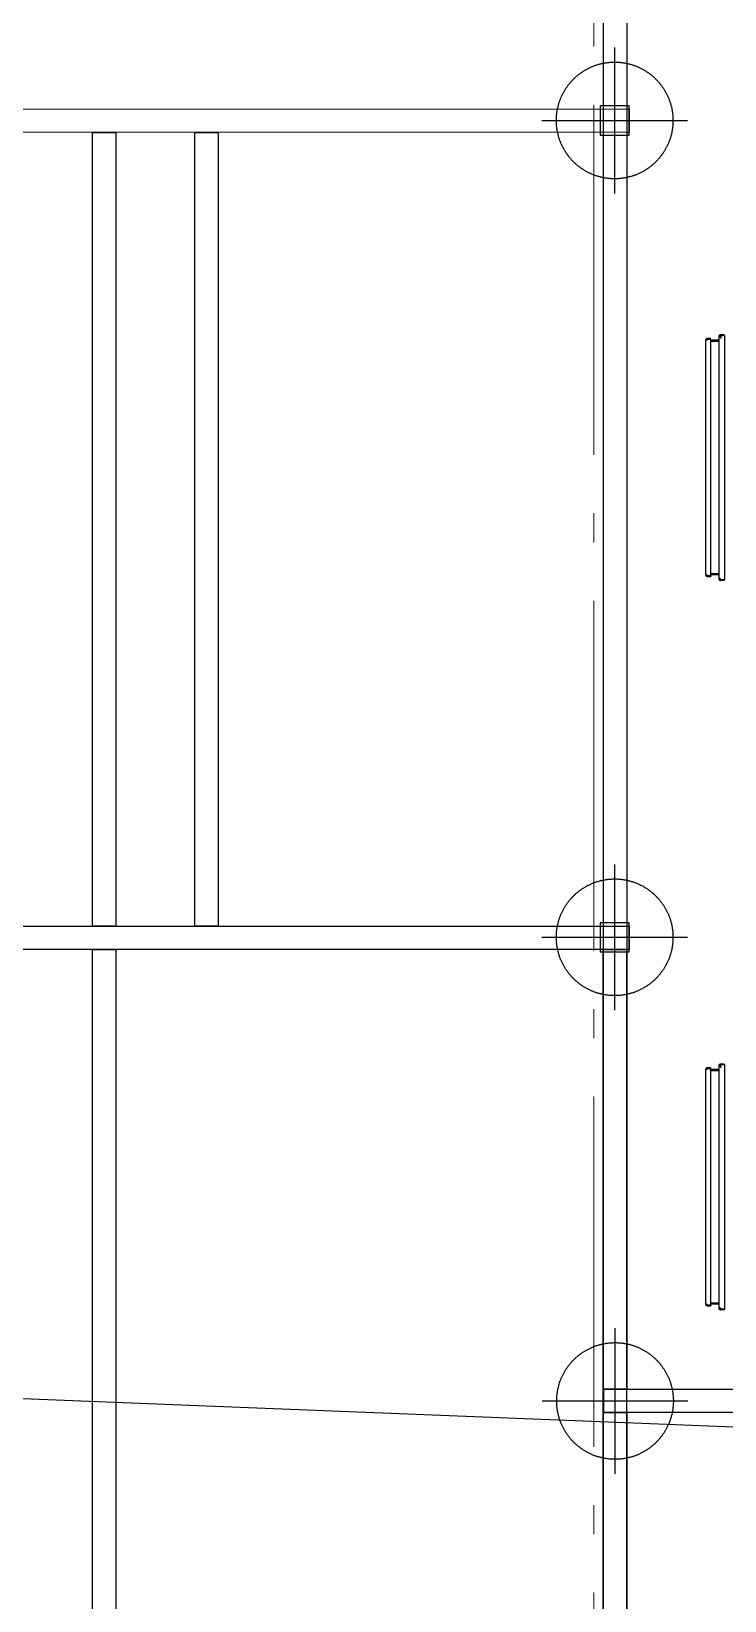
# Model space of a CAD drawing. Header units: millimetres. Extents: x -187347 to 135007, y -6415 to 292048.
# Drawn here: x -70868 to -68491, y 50181 to 55560 of the extents above; entities that cross this region are included whole.
import ezdxf

# ---------------------------------------------------------------- set-up
doc = ezdxf.new("R2010")
doc.units = ezdxf.units.MM
doc.header["$LTSCALE"] = 100
doc.linetypes.add('HIDDEN', pattern=[9.525, 6.35, -3.175])
doc.linetypes.add('Z_LINE-CNTR', pattern=[17, 12, -2, 1, -2])
doc.layers.get('0').update_dxf_attribs({"lineweight": 18})
for name, color, linetype in [('Layout Cabinplant', 30, 'Continuous'), ('LAYOUT customer', 5, 'Continuous'), ('STEEL', 5, 'Continuous')]:
    doc.layers.add(name, color=color, linetype=linetype)
doc.layers.add('S-GRID', color=7, linetype='Continuous', lineweight=5)
doc.styles.add('Label Text (ISO)', font='tahoma.ttf')
doc.dimstyles.get("Standard").update_dxf_attribs({"dimtxt": 3.5, "dimasz": 3.5, "dimexe": 1, "dimexo": 2, "dimgap": 2, "dimtad": 0, "dimtoh": 1, "dimdec": 1, "dimrnd": 1e-08, "dimdsep": 46, "dimtxsty": 'Label Text (ISO)', "dimcen": 0.09, "dimclrd": 5, "dimclre": 5, "dimclrt": 5, "dimadec": 0, "dimazin": 2, "dimtfac": 1, "dimtdec": 1, "dimtofl": 0, "dimtmove": 0, "dimatfit": 3, "dimfxl": 1, "dimtolj": 1, "dimlwd": -1, "dimlwe": -1, "dimarcsym": 0})

# ---------------------------------------------------------------- blocks, each defined once
blk = doc.blocks.new('chilling_column80')
at = {"color": 4, "linetype": 'HIDDEN', "ltscale": 20}
for p, q in [((0, -250), (0, 250)), ((-250, 0), (250, 0))]:
    blk.add_line(p, q, dxfattribs=at)
at = {"color": 1, "linetype": 'Continuous', "ltscale": 20}
for p, q in [((-40, 40), (-40, -40)), ((40, 40), (-40, 40)), ((40, -40), (40, 40)), ((-40, -40), (40, -40))]:
    blk.add_line(p, q, dxfattribs=at)
at = {"color": 4, "linetype": 'HIDDEN', "ltscale": 20}
blk.add_circle((0, 0), 200, dxfattribs=at)
blk = doc.blocks.new('chilling_column100')
at = {"color": 4, "linetype": 'HIDDEN', "ltscale": 20}
for p, q in [((0, -250), (0, 250)), ((-250, 0), (250, 0))]:
    blk.add_line(p, q, dxfattribs=at)
at = {"color": 1, "linetype": 'Continuous', "ltscale": 20}
for p, q in [((50, 50), (-50, 50)), ((-50, 50), (-50, -50)), ((50, -50), (50, 50)), ((-50, -50), (50, -50))]:
    blk.add_line(p, q, dxfattribs=at)
at = {"color": 4, "linetype": 'HIDDEN', "ltscale": 20}
blk.add_circle((0, 0), 200, dxfattribs=at)
blk = doc.blocks.new('steel weighing')
at = {"layer": 'STEEL', "color": 7, "linetype": 'ByBlock', "ltscale": 20, "elevation": 1.7}
for points in [[(848801.8, 742271.5), (848881.8, 742271.5), (848881.8, 737351.5), (848801.8, 737351.5)], [(847050.6, 741659.2), (847130.6, 741659.2), (847130.6, 738939.2), (847050.6, 738939.2)], [(847050.6, 738859.2), (847130.6, 738859.2), (847130.6, 733439.2), (847050.6, 733439.2)], [(848801.8, 737351.5), (854381.8, 737351.5), (854381.8, 737271.5), (848801.8, 737271.5)], [(848801.8, 737271.5), (848881.8, 737271.5), (848881.8, 732351.5), (848801.8, 732351.5)]]:
    blk.add_lwpolyline(points, close=True, dxfattribs=at)
at = {"layer": 'STEEL', "color": 7, "linetype": 'ByBlock', "ltscale": 20}
for points in [[(845700.6, 741739.2), (848890.6, 741740.9), (848890.6, 741660.9), (845700.6, 741659.2)], [(847400.6, 741659.2), (847480.6, 741659.2), (847480.6, 738939.2), (847400.6, 738939.2)], [(845700.6, 738939.2), (848890.6, 738939.2), (848890.6, 738859.2), (845700.6, 738859.2)], [(848800.6, 738859.2), (848880.6, 738859.2), (848880.6, 733439.2), (848800.6, 733439.2)]]:
    blk.add_lwpolyline(points, close=True, dxfattribs=at)
for p in [(848840.6, 741700.9), (848840.6, 738900.9)]:
    blk.add_blockref('chilling_column100', p, dxfattribs=at)
at = {"layer": 'STEEL', "color": 1, "linetype": 'ByBlock', "ltscale": 20}
blk.add_blockref('chilling_column80', (848841.8, 737311.5, 1.7), dxfattribs=at)
blk = doc.blocks.new('CP hopper')
at = {"color": 5, "linetype": 'Continuous'}
for centre, radius, start, end in [((-27219.7, -342), 4.9, 90, 180), ((-27219.7, -342), 4.9, 90, 180), ((-27235.6, -384.5), 4.1, 270.8394, 314.8496), ((-27235.6, -384.5), 4.1, 270.3654, 281.366), ((-27235.6, -384.5), 4.1, 270.9901, 281.964), ((-27235.7, -384.6), 4.1, 304.6258, 315.5897)]:
    blk.add_arc(centre, radius, start, end, dxfattribs=at)
at = {"layer": 'LAYOUT customer', "linetype": 'Continuous'}
for p, q in [((-27224.6, -342), (-27224.6, -354.1)), ((-27224.6, -354.1), (-27224.6, -342)), ((-27222.6, -354.1), (-27224.6, -354.1)), ((-27224.6, -354.1), (-27222.6, -354.1)), ((-27222.6, -354.1), (-27222.6, -342)), ((-27222.6, -342), (-27222.6, -354.1)), ((-27222.6, -354.1), (-27222.6, -342)), ((-27222.6, -342), (-27219.7, -342)), ((-27222.6, -354.1), (-26410.7, -354.1)), ((-27219.7, -342), (-27219.7, -337.1)), ((-27219.7, -337.1), (-26413.5, -337.1)), ((-27218.6, -382.5), (-27218.6, -354.1)), ((-27215.6, -382.5), (-27215.6, -354.1)), ((-26417.6, -354.1), (-26417.6, -382.5)), ((-26417.6, -354.1), (-26417.6, -382.5)), ((-26417.6, -354.1), (-26417.6, -382.5)), ((-26414.6, -382.5), (-26414.6, -354.1)), ((-26414.6, -382.5), (-26414.6, -354.1)), ((-26413.5, -337.1), (-26413.5, -342)), ((-26413.5, -342), (-26410.7, -342)), ((-26410.7, -342), (-26410.7, -354.1)), ((-26408.6, -342), (-26408.6, -354.1)), ((-26408.6, -354.1), (-26408.6, -342)), ((-27237.5, -386.4), (-27237.6, -387.4)), ((-27237.6, -387.4), (-27237.5, -386.4)), ((-27236.4, -387.4), (-27237.6, -387.4)), ((-27237.6, -388.6), (-27237.6, -387.4)), ((-27237.6, -387.4), (-27237.6, -388.6)), ((-27237.6, -399.5), (-27237.6, -388.6)), ((-27237.6, -388.6), (-27235.6, -388.6)), ((-27235.6, -399.5), (-27237.6, -399.5)), ((-27237.3, -385.6), (-27237.5, -386.4)), ((-27237.5, -386.4), (-27237.3, -385.6)), ((-27236.8, -384.8), (-27237.3, -385.6)), ((-27237.3, -385.6), (-27236.8, -384.8)), ((-27236.2, -384), (-27236.8, -384.8)), ((-27236.8, -384.8), (-27236.5, -384.3)), ((-27236.5, -384.3), (-27236.2, -384)), ((-27235.6, -387.4), (-27236.4, -387.4)), ((-27235.4, -383.3), (-27236.2, -384)), ((-27236.2, -384), (-27235.8, -383.7)), ((-27235.8, -383.7), (-27235.4, -383.3)), ((-27235.6, -387.4), (-27235.6, -388.6)), ((-27235.6, -388.6), (-27235.6, -387.4)), ((-27235.6, -388.5), (-27234.8, -388.5)), ((-27234.8, -388.5), (-27235.6, -388.5)), ((-27235.6, -396.6), (-27235.6, -388.6)), ((-27235.6, -399.5), (-27235.6, -388.6)), ((-27235.6, -401.5), (-27235.6, -396.6)), ((-26397.7, -401.5), (-27235.6, -401.5)), ((-27234.8, -383), (-27235.4, -383.3)), ((-27235.4, -383.3), (-27234.8, -383)), ((-27233.7, -382.6), (-27234.8, -383)), ((-27234.8, -383), (-27233.7, -382.6)), ((-27232.7, -382.5), (-27233.7, -382.6)), ((-27233.7, -382.6), (-27232.7, -382.5)), ((-27232.2, -382.6), (-27232.7, -382.5)), ((-27232.7, -383.8), (-27232.7, -382.5)), ((-27232.7, -382.5), (-26400.5, -382.5)), ((-27232.7, -384.5), (-27232.7, -383.8)), ((-27232.2, -384.6), (-27232.7, -384.5)), ((-27232.7, -387.4), (-27232.2, -386.5)), ((-27232.6, -387.3), (-27232.6, -386.5)), ((-27232.6, -386.5), (-27232.2, -386.5)), ((-27231.8, -382.9), (-27232.2, -382.6)), ((-27232.2, -386.5), (-27231.9, -385.7)), ((-27231.9, -385.7), (-27231.6, -384.8)), ((-27231.6, -383.3), (-27231.8, -382.9)), ((-27231.5, -383.9), (-27231.6, -383.3)), ((-27231.6, -384.8), (-27231.5, -383.9)), ((-26406.7, -388.5), (-26400.6, -388.5)), ((-26401.5, -382.9), (-26401.7, -383.3)), ((-26401.7, -383.3), (-26401.7, -383.9)), ((-26401.7, -383.9), (-26401.7, -384.8)), ((-26401, -384.6), (-26401.7, -384.8)), ((-26401.7, -384.8), (-26401.5, -385.5)), ((-26401.5, -385.5), (-26401.1, -386.5)), ((-26400.5, -382.5), (-26401.1, -382.6)), ((-26401.1, -386.5), (-26400.5, -387.4)), ((-26400.5, -384.5), (-26401, -384.6)), ((-26399.5, -382.7), (-26400.5, -382.5)), ((-26400.5, -382.5), (-26400.5, -383.8)), ((-26400.5, -382.5), (-26399.5, -382.7)), ((-26400.5, -383.8), (-26400.5, -384.5)), ((-26399.9, -388), (-26398.6, -388)), ((-26398.7, -382.9), (-26399.5, -382.7)), ((-26399.5, -382.7), (-26398.7, -382.9)), ((-26397.9, -383.4), (-26398.7, -382.9)), ((-26398.7, -382.9), (-26397.9, -383.4)), ((-26398.6, -388), (-26398.5, -388.5)), ((-26397.6, -388.5), (-26398.5, -388.5)), ((-26397.1, -384), (-26397.9, -383.4)), ((-26397.9, -383.4), (-26397.5, -383.7)), ((-26397.7, -388.6), (-26397.7, -396.6)), ((-26397.6, -388.6), (-26397.7, -399.5)), ((-26397.7, -399.5), (-26397.6, -388.6)), ((-26397.7, -401.5), (-26397.7, -396.6)), ((-26397.6, -387.4), (-26397.6, -388.6)), ((-26397.6, -388.6), (-26397.6, -387.4)), ((-26397.6, -388.9), (-26397.6, -388.5)), ((-26397.5, -383.7), (-26397.1, -384)), ((-26396.4, -384.8), (-26397.1, -384)), ((-26397.1, -384), (-26396.8, -384.3)), ((-26396.8, -384.3), (-26396.4, -384.8)), ((-26396.1, -385.4), (-26396.4, -384.8)), ((-26396.4, -384.8), (-26396.1, -385.4)), ((-26395.7, -386.4), (-26396.1, -385.4)), ((-26396.1, -385.4), (-26395.7, -386.4)), ((-26395.6, -387.4), (-26395.7, -386.4)), ((-26395.7, -386.4), (-26395.6, -387.4)), ((-26395.6, -388.6), (-26395.6, -387.4)), ((-26395.6, -387.4), (-26395.6, -388.6)), ((-26395.6, -399.5), (-26395.6, -388.6)), ((-26395.6, -388.6), (-26395.6, -399.5))]:
    blk.add_line(p, q, dxfattribs=at)
for centre, radius, start, end in [((-26413.5, -342), 4.9, 360, 90), ((-26413.5, -342), 4.9, 360, 90), ((-26406.7, -391.4), 2.9, 90, 119.4828), ((-26397.7, -384.5), 4.1, 225.0752, 269.0863)]:
    blk.add_arc(centre, radius, start, end, dxfattribs=at)
blk = doc.blocks.new('CP_Whole bird batching')
at = {"layer": 'LAYOUT customer', "color": 0}
for p in [(-6582.8, -675.8), (-4082.8, -675.8)]:
    blk.add_blockref('CP hopper', p, dxfattribs=at)
at = {"layer": 'Layout Cabinplant', "linetype": 'Continuous', "has_arrowhead": 0}
blk.add_leader([(-34257.4, -1964.4), (-34025, 3878.6)], dimstyle='Standard', dxfattribs=at)

msp = doc.modelspace()

# ---------------------------------------------------------------- linework, layer by layer
at = {"layer": 'S-GRID', "color": 152, "linetype": 'Z_LINE-CNTR'}
msp.add_line((-68939.9, 111408.8), (-68939.9, -6038.2), dxfattribs=at)

# ---------------------------------------------------------------- block references
at = {"layer": 'Layout Cabinplant', "rotation": 90}
msp.add_blockref('CP_Whole bird batching', (-69568.5, 84998.9, 0), dxfattribs=at)
at = {"layer": 'STEEL', "color": 6, "linetype": 'ByBlock'}
msp.add_blockref('steel weighing', (-917708.7, -686445.9, -1.7), dxfattribs=at)

doc.saveas('drawing.dxf')
